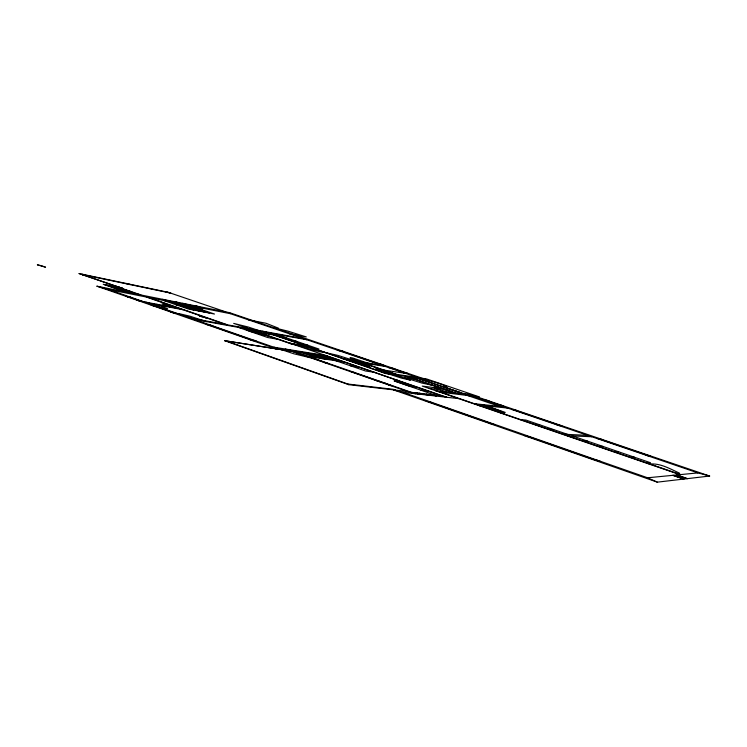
<?xml version="1.0" encoding="UTF-8"?>
<svg xmlns="http://www.w3.org/2000/svg" width="747" height="747" viewBox="0 0 747 747"><rect width="100%" height="100%" fill="white"/><g stroke="black" fill="none" stroke-linecap="round" stroke-linejoin="round"><path stroke-width="1.12" d="M201.765 316.644L199.542 315.934L200.121 316.177M170.195 305.476L168.934 305.868L171.427 306.345L170.316 306.784L161.996 303.889L170.195 305.476L178.468 308.343M129.548 291.339L126.841 290.396M657.332 482.151L647.612 477.781L402.969 392.324L393.324 389.831L657.332 482.151L709.65 476.044L469.125 394.192L463.28 393.454L413.549 376.862L468.5 395.593L463.28 393.454M678.612 477.165L681.731 476.829M201.765 316.597L203.576 316.877M647.612 477.781L697.941 472.907L709.65 476.044M678.024 474L679.593 473.654L679.368 473.084C669.938 468.789 659.9 462.823 649.236 464.102M646.613 462.897L650.497 462.729L572.277 435.903M597.656 461.291L600.177 461.207M594.901 460.32L597.432 460.255M630.375 457.313L634.455 457.229M647.677 455.791L650.002 455.745M645.399 455.007L647.742 454.979M614.342 451.804L618.619 451.795M598.515 446.37L602.978 446.435M582.884 440.991L587.534 441.132M526.924 436.547L529.903 436.659M599.178 439.264L601.858 439.367M524.319 435.641L527.317 435.753M596.984 438.517L599.682 438.62M567.449 435.688L591.783 436.743M563.117 434.203L587.712 435.361M548.84 429.301L553.658 429.581M492.142 424.389L495.336 424.585M489.612 423.502L492.824 423.708M534.721 424.445L539.689 424.791M558.933 425.557L561.903 425.762M556.804 424.828L559.792 425.043M520.771 419.655L525.888 420.057L567.776 434.427M501.256 413.24L504.412 413.184L500.621 411.083L490.097 407.218M428.638 402.185L432.205 402.54M426.238 401.344L429.824 401.699M513.74 410.159L517.017 410.486M479.807 405.873L488.874 406.798M511.695 409.459L514.982 409.795M478.145 405.014L507.558 408.058M474.41 403.725L504.029 406.854M498.025 404.809L501.405 405.173M500.051 405.5L503.413 405.854M402.969 392.324L458.714 398.618M224.586 340.688L292.432 351.417L224.586 340.688L348.756 384.686L407.442 391.465L415.547 393.744L288.603 349.568L292.432 351.417L407.442 391.465M485.643 400.588L489.098 400.99M411.597 392.371L441.701 395.826L446.79 397.273L247.042 328.381M228.517 341.771L347.822 384.023L393.23 389.318L395.396 390.074M483.645 399.906L487.119 400.308M464.783 394.332L435.772 390.737L440.973 392.24L472.412 396.078L697.941 472.907M475.671 396.414L479.257 396.853L426.546 378.934L422.615 378.365M420.972 390.205L427.807 391.036M388.16 384.752L390.569 385.05M390.401 385.536L392.801 385.825M383.202 383.024L385.629 383.332M409.664 386.292L416.621 387.17M379.028 381.568L381.465 381.885M446.641 390.214L448.181 390.41M456.286 391.437L457.976 391.652M380.97 382.249L383.407 382.557M428.983 388.403L440.823 389.897M448.648 390.905L450.189 391.101M458.266 392.11L459.947 392.324M376.805 380.793L379.243 381.11M442.065 388.655L422.223 386.078L679.919 474.653M444.969 387.572L446.687 387.805M435.202 386.311L436.78 386.516M446.921 388.235L448.639 388.468M437.2 386.983L438.76 387.198M396.106 380.092L397.535 380.288M434.614 385.779L421.672 383.006L404.659 377.637L415.117 379.112M442.99 386.899C458.032 389.019 422.97 377.767 423.4 380.214M349.829 371.399L352.369 371.754M352.005 372.155L354.526 372.51M308.464 346.981L292.096 344.208L289.939 343.181L306.438 345.992L385.769 373.547L417.106 378.075M420.43 378.85L426.705 379.747L229.572 312.666L96.951 286.194L276.054 348.83L273.766 347.187L108.885 289.603L96.951 286.194M372.772 372.053L365.544 371.007L335.861 360.745M373.201 372.193L374.677 372.408M256.632 331.976L273.654 335.011L264.307 331.509L383.575 372.492L417.47 377.431L426.705 379.747M324.403 362.547L327.027 362.939M326.532 363.285L329.138 363.677M387.646 372.342L390.251 372.725L377.263 368.785M392.474 373.257L388.319 372.65L375.862 368.374L380.092 369.009M350.604 365.843L357.981 366.945M401.802 372.09L406.116 372.744M403.669 372.725L407.974 373.379M384.135 370.138L405.425 373.332M309.249 357.271L311.91 357.682M311.34 358L314.001 358.401M331.285 359.41L327.429 358.812L317.531 355.385L321.434 356.002M308.744 356.571L343.377 361.903M327.952 357.822L329.455 358.336L328.633 358.009M324.786 357.533L325.337 357.692L324.478 357.449M350.259 360.941L359.634 363.191M388.701 367.627L393.099 368.318M390.55 368.262L394.939 368.943M345.992 359.578L381.68 365.236M321.873 356.076L325.729 356.692L335.515 360.073L331.715 359.484L319.716 355.451L324.31 356.87L323.432 356.739M349.587 360.82L385.107 366.403M273.766 347.187L325.636 355.488L441.701 395.826M376.918 363.612L381.4 364.331M378.748 364.237L383.211 364.947M291.872 350.698L327.205 356.319M342.966 358.84L354.601 360.689L337.775 355.376L323.647 352.201M273.841 327.728L278.463 328.176L266.053 323.264L248.415 319.837M251.991 340.417L256.473 341.155M249.946 339.698L254.428 340.436M311.779 347.822L318.96 349.036L275.204 334.021M300.583 343.975L307.857 345.226M338.933 350.67L343.639 351.482M277.753 339.259L267.715 337.523L238.386 327.382M337.168 350.072L341.883 350.885M289.491 340.165L296.867 341.454M206.256 324.422L210.934 325.244M208.217 325.104L212.895 325.925M278.519 336.393L285.98 337.719M249.489 331.22L268.733 336.15M194.164 319.389L250.45 329.558M306.849 339.745L265.876 332.34L262.533 331.192M190.578 318.138L303.646 338.652M205.238 317.624L207.096 318.101M170.746 312.003L175.573 312.89M289.425 333.806L306.298 336.934L288.062 331.182L274.56 327.868M172.65 312.666L177.469 313.553M202.923 316.653L199.71 315.953L201.709 316.644L200.457 316.252M151.127 305.14L156.039 306.074M152.995 305.794L157.897 306.718M146.664 302.796L182.968 309.725M136.813 300.135L141.771 301.088M138.643 300.78L180.12 308.735M125.813 296.288L130.828 297.259M127.634 296.923L132.63 297.894M175.844 304.683L202.362 309.874M123.143 291.181L139.344 294.449M167.179 300.686L177.991 302.834M187.086 304.645L198.3 306.877M108.885 289.603L230.384 313.693L417.47 377.431M115.785 288.37L130.165 291.265M104.823 284.812L122.489 288.407L79.107 273.551L168.224 292.301L225.827 311.91M115.421 286.138L122.172 288.034L103.245 284.271L124.758 291.741M82.758 274.644L170.428 293.048M82.665 274.784L85.812 275.447L82.263 274.224M171.026 293.254L166.114 291.853M328.26 357.897L327.419 357.664L328.241 357.99M324.133 357.253L323.283 357.019L324.105 357.337M122.489 288.407L79.107 273.551M310.154 347.262L273.635 335.011M383.687 370.624L385.004 371.119M328.138 357.832L328.773 358.018M324.011 357.178L324.506 357.365M323.965 357.327L324.609 357.524M310.294 354.498C320.594 357.58 305.299 352.22 309.874 354.349M317.989 357.169C328.008 360.175 313.292 354.937 317.568 357.019M341.295 351.081L379.168 363.976M392.754 368.598L403.968 372.417M487.38 400.794L499.724 404.995M515.383 410.327L558.308 424.94M600.523 439.311L646.575 454.998M447.78 388.356L457.136 391.54M467.463 395.48L499.36 406.359M408.385 376.815L456.716 393.333M370.671 364.134L352.537 357.934L349.988 357.888L363.257 362.967M437.985 387.095L447.416 390.317M406.742 376.572L455.194 393.146M363.163 362.949L396.536 374.378M196.293 306.018L202.614 308.184M361.763 362.734L395.2 374.182M195.135 305.794L201.466 307.96M434.203 387.628L447.49 392.184M383.426 370.671L385.116 371.138M482.366 404.566L505.252 412.409L495.177 410.252L475.101 403.8M391.596 373.659L410.458 380.13L401.382 378.085L384.406 372.613M355.451 361.763L369.933 367.038L354.47 362.388M127.924 283.813L130.267 284.626M125.954 283.402L128.307 284.205M355.021 362.015L355.721 362.258L354.199 361.884L354.9 362.127M183.893 303.543L214.482 314.039L188.253 308.969L163.574 300.443M182.707 303.31L189.103 305.504M440.973 392.24L680.638 474.578M185.163 304.729L209.393 313.058M302.376 345.301L323.218 352.463L311.695 349.792L292.525 343.62M175.993 301.965L182.427 304.188M270.545 334.46L248.471 327.093L233.69 323.386L260.703 332.695M174.779 301.723L181.222 303.945M179.887 303.674L204.22 312.059M676.894 474.943L687.576 478.622M676.39 474.989L687.1 478.678M174.527 302.619L198.982 311.041M163.929 299.566L170.437 301.807M162.678 299.314L193.66 310.014M673.206 475.297L684.047 479.042M672.692 475.353L683.542 479.098M245.315 328.064L292.096 344.208M394.547 380.97L410.14 386.358L401.186 381.848L394.071 380.905L435.006 395.06M432.485 394.771L436.304 396.087M312.62 354.106L327.905 359.4L321.201 358.364L305.784 353.023M148.41 297.437L227.508 324.833M121.07 288.118L140.922 294.972M146.291 297.017L225.529 324.478M119.034 287.698L137.336 294.047M202.222 316.625L198.403 315.253L199.963 315.729M202.54 316.691L206.069 317.914M116.98 287.287L135.319 293.646M114.926 286.867L133.283 293.235M112.853 286.446L131.248 292.833M110.78 286.026L129.194 292.422M108.689 285.597L127.13 292.012M299.202 351.865L315.944 357.682M106.588 285.177L125.066 291.591M417.881 394.005L413.941 392.642L419.142 394.155L416.471 392.931L421.644 394.435L418.974 393.221L428.993 395.266L426.332 394.061M312.676 358.205L325.72 362.743M353.266 372.333L378.029 380.951M384.416 383.183L389.364 384.901M156.758 304.262L167.58 308.688L163.145 308.166L146.132 302.227M206.742 321.658L189.794 316.177L178.384 313.479L196.517 319.809M285.298 349.036L310.145 357.692L293.832 353.779L274.42 347.299M130.137 297.409L139.297 300.611M155.451 306.261L173.164 312.451M210.561 325.515L252.197 340.072M430.431 402.362L491.227 423.605M528.418 436.603L596.171 460.283M383.687 370.727L383.043 370.475L386.853 371.399L383.482 370.643M383.575 372.492L385.769 373.547M263.056 335.142L258.611 332.835L245.296 328.997L249.61 331.257M469.125 394.192L472.375 396.069M347.822 384.023L348.756 384.686M229.572 312.666L230.384 313.693M176.311 304.571L179.056 305.514L176.311 304.571M324.833 358.569L319.931 357.047L324.833 358.569M317.167 355.908L312.283 354.395L317.167 355.908M41.085 265.633L37.35 264.849L45.548 267.183L41.085 265.633"/></g></svg>
